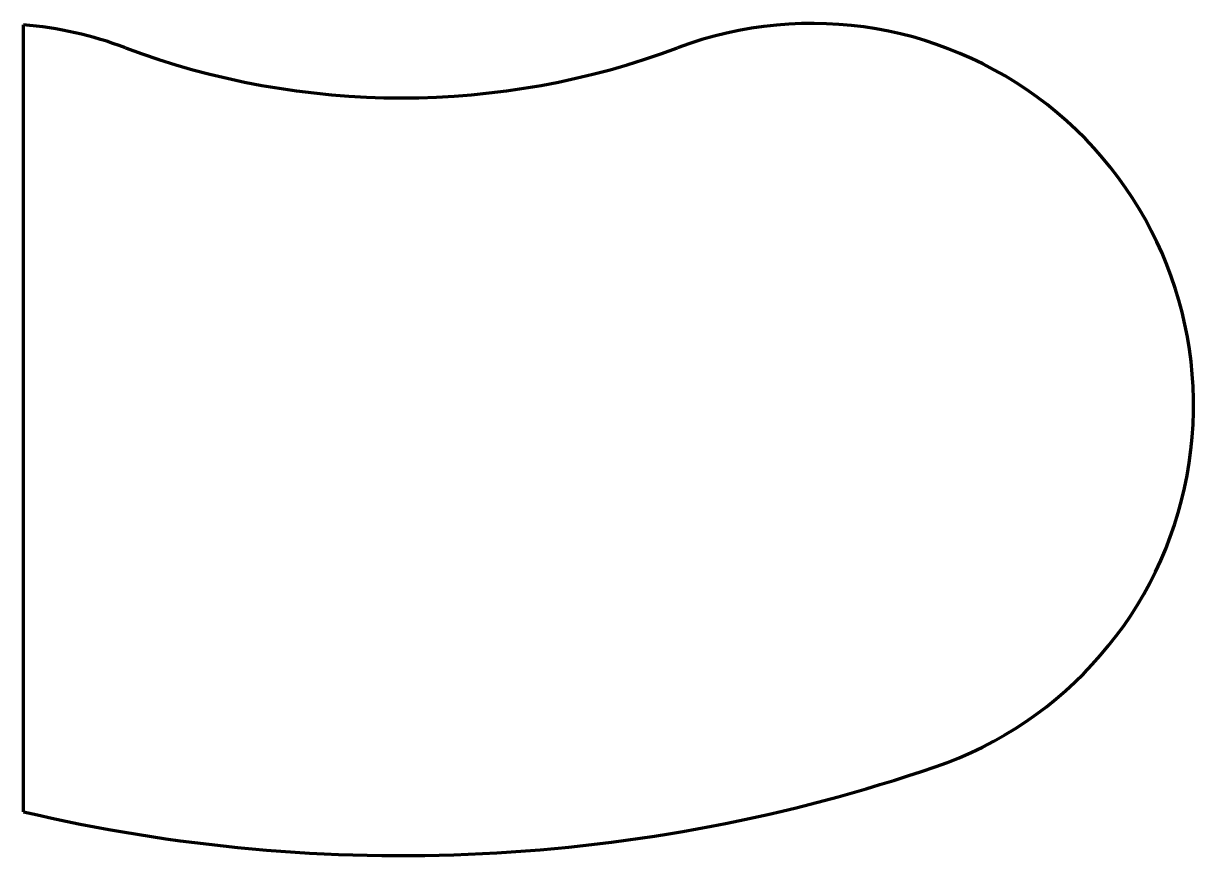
# Model space of a CAD drawing. Header units: millimetres. Extents: x -12 to 25.1, y -14.3 to 12.1.
import ezdxf

# ---------------------------------------------------------------- set-up
doc = ezdxf.new("R2010")
doc.units = ezdxf.units.MM
doc.layers.add('1', color=7, linetype='Continuous', true_color=0xffffff)

msp = doc.modelspace()

# ---------------------------------------------------------------- linework, layer by layer
at = {"layer": '1', "color": 163, "linetype": 'Continuous', "lineweight": 70}
msp.add_line((-11.979191, -12.870249), (-11.979191, 12.056863), dxfattribs=at)
for centre, radius, start, end in [((-13, 0), 12.1, 69.430008, 85.160526), ((13, 0), 12.1, 288.877763, 110.569992), ((0, 34.641016), 24.9, 249.430008, 290.569992), ((0, 38.018036), 52.279236, 256.753637, 288.877763)]:
    msp.add_arc(centre, radius, start, end, dxfattribs=at)

doc.saveas('drawing.dxf')
